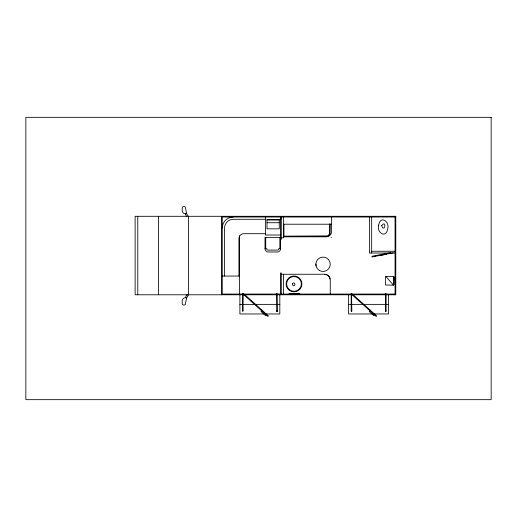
<?xml version="1.0" encoding="UTF-8"?>
<svg xmlns="http://www.w3.org/2000/svg" width="517" height="517" viewBox="0 0 517 517"><rect width="100%" height="100%" fill="white"/><g stroke="black" fill="none" stroke-linecap="round" stroke-linejoin="round"><path stroke-width="0.78" d="M351.334 310.581L351.289 311.182L351.793 310.872M393.741 280.175L394.09 277.196A0.75 0.75 0 0 0 393.34 276.446L385.953 276.472L393.443 285.158L394.083 284.596L394.09 277.196M188.285 216.345L186.676 213.683L185.325 207.349A1.086 1.086 0 0 0 184.278 206.542L183.186 206.542A1.648 1.648 0 0 0 182.191 208.054L182.191 210.542A3.283 3.283 0 0 0 183.031 212.726L183.373 213.062A3.283 3.283 0 0 0 185.112 213.799L186.676 213.683M186.676 297.87L185.325 304.203A1.086 1.086 0 0 1 184.278 305.011L183.186 305.011A1.648 1.648 0 0 1 182.191 303.498L182.191 301.01A3.283 3.283 0 0 1 183.031 298.826L183.373 298.49A3.283 3.283 0 0 1 185.112 297.753L186.676 297.87L188.278 295.323L187.309 294.806A0.795 0.795 0 0 0 186.521 295.039L185.351 297.74M243.113 293.727L242.467 293.727M242.467 310.982C243.003 311.221 242.951 310.497 242.467 311.04L242.757 293.456L243.113 293.669L243.113 311.04M276.724 311.098L277.319 310.995L276.724 311.15L276.724 293.785L277.08 293.566L277.364 311.15C276.343 312.003 276.886 309.767 277.364 311.098M351.838 293.727L351.192 293.727M351.192 311.04L351.192 293.669L351.554 293.456L351.818 311.092L351.289 310.84M385.449 293.785L386.089 293.785L386.089 311.15C384.435 311.137 386.962 310.549 385.449 311.15L385.449 293.785L385.734 294.05M385.449 311.098L386.018 311.118M243.856 294.78L244.341 294.244L268.42 315.926L267.935 316.462L243.856 294.78L243.856 294.063M250.545 300.804L251.029 300.267M261.247 310.439L261.731 309.903M261.718 310.866L261.066 311.589L265.589 315.654L266.236 314.937M358.785 300.804L359.27 300.267M369.487 310.439L369.972 309.903M369.959 310.866L369.306 311.589L373.83 315.654L374.482 314.937M390.807 252.613L371.923 256.277L372.059 256.968L393.295 252.839M375.387 256.173L374.004 256.594M379.995 255.456L378.735 255.669M380.169 255.424L381.714 255.12M382.554 254.959L381.94 255.049M382.877 254.894L383.821 254.713M384.105 254.655L385.042 254.474M395.059 217.017L222.258 217.017L222.258 294.063L395.059 294.063M280.576 218.82L281.3 218.82M265.46 219.292L233.264 219.292A8.731 8.731 0 0 0 224.527 228.023L224.527 276.059M266.998 220.016L279.258 220.016M266.998 222.73L279.258 222.73M283.458 224.216L331.507 224.216M265.46 233.697L243.397 233.697A4.963 4.963 0 0 0 238.932 238.88L238.932 276.059M280.576 235.022L265.46 235.022L265.46 217.017M283.458 236.624L327.209 236.592A5.855 5.855 0 0 0 330.085 233.729L330.208 224.048M283.458 236.818L326.944 236.818A5.971 5.971 0 0 0 331.507 232.644L331.507 217.017M280.576 237.4L265.014 237.4L265.014 248.735A3.341 3.341 0 0 0 265.434 250.357L266.572 251.546A3.018 3.018 0 0 0 268.129 251.979L277.467 251.979A3.018 3.018 0 0 0 279.018 251.546L280.162 250.357A3.341 3.341 0 0 0 280.576 248.735L280.576 217.017M331.138 237.574L331.507 237.574M281.3 237.794L283.458 237.794L283.458 217.017M280.576 239.345L281.3 239.345L281.3 217.017M265.014 248.735L266.824 248.735A1.338 1.338 0 0 0 268.129 250.118L277.467 250.099A1.338 1.338 0 0 0 278.753 248.742L280.576 248.735M371.658 251.256L395.059 251.256M395.059 253.02L369.5 253.02L369.5 217.017M281.3 274.249L324.786 274.249A5.474 5.474 0 0 1 330.26 279.723L330.26 294.063M222.258 276.059L239.539 276.059M281.3 293.494L280.576 293.494L280.576 272.976L281.3 272.976L281.3 294.063M239.901 304.371L279.82 304.371M348.626 304.371L388.545 304.371M263.851 313.961L239.901 313.961L239.901 294.78M265.447 313.961L279.82 313.961L279.82 294.78M324.773 274.546L326.124 274.721M326.763 274.941L327.94 275.619M328.444 276.065L329.271 277.138M185.351 213.812L186.521 216.513M329.568 277.745L329.917 279.051M386.457 254.17L385.197 254.416M315.868 264.045L316.049 265.919M393.34 276.446L393.443 285.158L385.54 284.99L385.378 277.222A0.775 0.775 0 0 1 386.154 276.446M395.059 216.3L395.059 294.78M388.545 294.78L388.545 313.961L348.626 313.961L348.626 294.78M384.984 294.063L384.984 294.78M371.658 217.017L371.658 253.02M352.025 294.063L352.025 294.78M329.723 223.829L329.639 233.529A5.364 5.364 0 0 1 327.487 235.907L283.943 236.146L283.943 224.488M299.692 294.063L299.692 293.701L289.009 293.701L289.003 294.063M298.509 293.701L298.509 294.063M290.192 293.701L290.192 294.063M283.458 274.249L283.458 294.063M279.859 237.4L279.859 248.735M276.259 294.063L276.259 294.78M265.732 237.4L265.732 248.735M239.539 235.823L239.539 294.063M221.535 216.3L221.535 294.78M188.524 216.3L188.524 294.78M158.532 216.3L158.532 294.78M137.78 216.3L137.78 294.78M222.258 228.023A11.006 11.006 0 0 1 233.264 217.017M381.682 225.58C384.583 233.826 386.942 219.021 381.682 225.58M378.702 225.102C376.292 232.495 386.128 239.016 387.672 228.895C390.083 221.502 380.253 214.982 378.702 225.102M292.622 283.581L292.506 283.872A1.622 1.622 0 0 0 292.519 284.809L293.288 285.668A1.086 1.086 0 0 0 294.102 285.649L294.845 284.764A1.622 1.622 0 0 0 294.832 283.827L294.063 282.967A1.086 1.086 0 0 0 293.249 282.98L292.622 283.581M352.581 294.244L352.096 294.78L376.176 316.462L376.66 315.926L352.581 294.244M491.15 117.333L25.85 117.333L25.85 399.667L491.15 399.667L491.15 117.333M395.783 216.3L135.131 216.3L135.131 294.78L395.783 294.78L395.783 216.3M279.258 219.499L266.998 219.499L266.998 228.837L279.258 228.837L279.258 219.499M319.26 270.397A7.199 7.199 0 0 0 330.26 264.517A7.199 7.199 0 0 0 319.668 257.931A7.199 7.199 0 0 0 319.26 270.397M289.397 290.373A7.923 7.923 0 0 0 301.876 284.686A7.923 7.923 0 0 0 290.709 276.718A7.923 7.923 0 0 0 289.397 290.373M289.714 289.927A7.374 7.374 0 0 0 301.333 284.628A7.374 7.374 0 0 0 290.935 277.222A7.374 7.374 0 0 0 289.714 289.927"/></g></svg>
